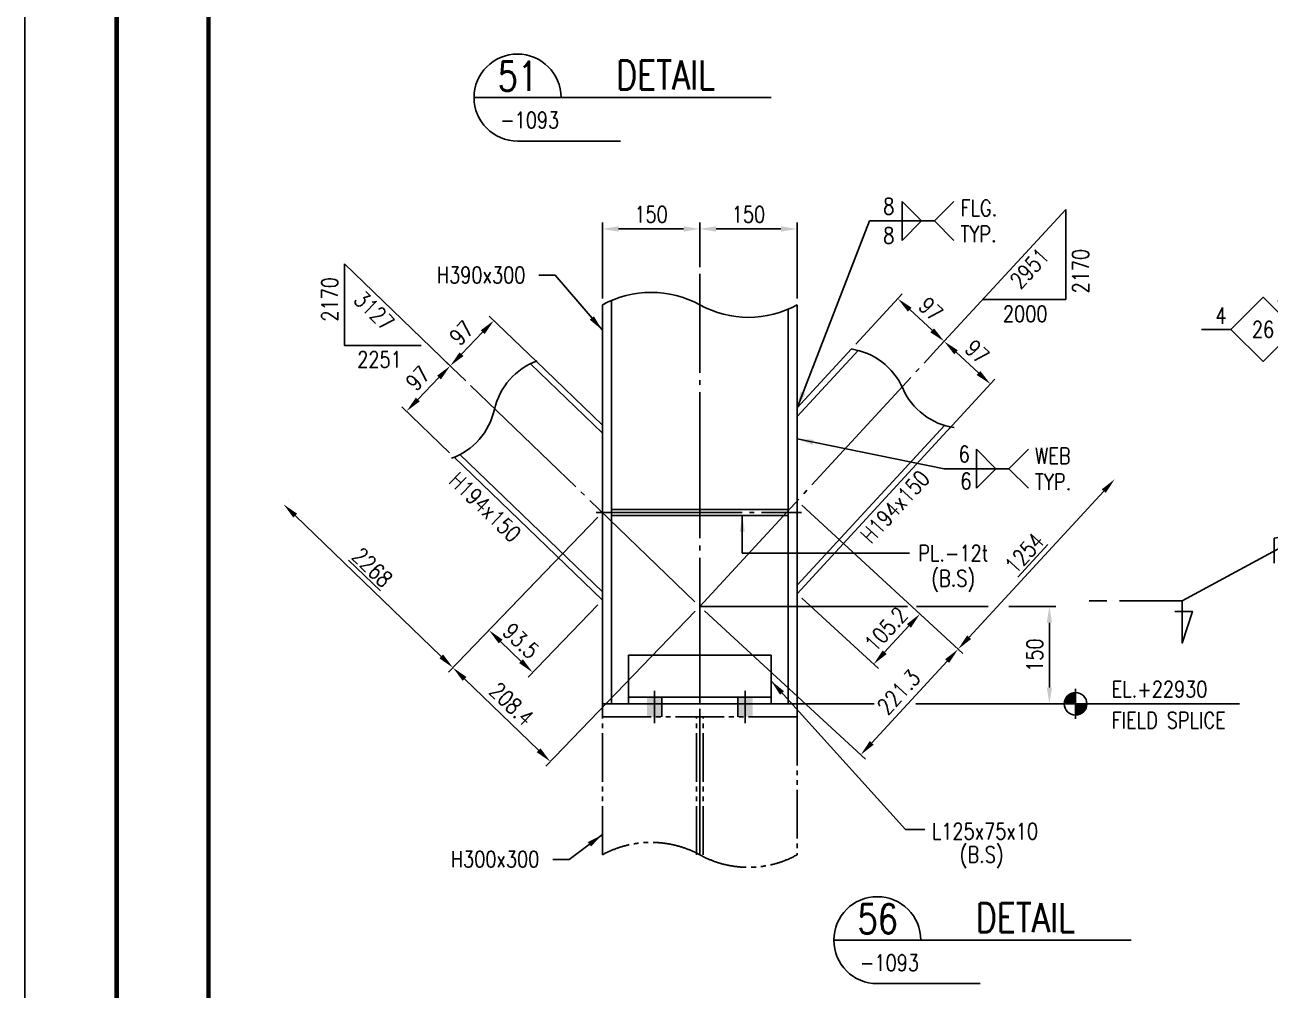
# Model space of a CAD drawing. Header units: millimetres. Extents: x 0 to 232280, y -26939 to 23794.
# Drawn here: x 108861 to 116535, y -15558 to -9610 of the extents above; entities that cross this region are included whole.
import ezdxf
from ezdxf.enums import TextEntityAlignment as Align

# ---------------------------------------------------------------- set-up
doc = ezdxf.new("R2010")
doc.units = ezdxf.units.MM
doc.header["$LTSCALE"] = 30
for name, pattern in [('JNK-CENTER', [34, 30, -1.5, 1, -1.5]), ('JNK-HIDDEN', [3, 2, -1]), ('JNK-PHANTOM', [15, 10, -1, 1, -1, 1, -1])]:
    doc.linetypes.add(name, pattern=pattern)
for name, color, linetype in [('CEN-R', 1, 'JNK-CENTER'), ('CON-C', 4, 'Continuous'), ('CON-G', 3, 'Continuous'), ('CON-W', 7, 'Continuous'), ('CON-Y', 2, 'Continuous'), ('Dim-W', 7, 'Continuous'), ('HID-Y', 2, 'JNK-HIDDEN'), ('PHA-M', 6, 'JNK-PHANTOM'), ('STL-OBJT', 7, 'Continuous'), ('TXT-Y', 2, 'Continuous')]:
    doc.layers.add(name, color=color, linetype=linetype)
doc.styles.add('ROMANS', font='ROMANS.shx', dxfattribs={"width": 0.8})
doc.styles.add('SIMPLEX', font='simplex.shx', dxfattribs={"width": 0.8})
doc.dimstyles.new('DIM40x4', dxfattribs={"dimscale": 40, "dimtxt": 2.5, "dimasz": 2.5, "dimexe": 1, "dimexo": 1, "dimgap": 1, "dimtad": 1, "dimdec": 1, "dimlfac": 0.25, "dimdsep": 46, "dimtxsty": 'SIMPLEX', "dimcen": 2.5, "dimclrd": 7, "dimclre": 7, "dimclrt": 2, "dimadec": 1, "dimazin": 2, "dimtfac": 1, "dimtdec": 1, "dimtmove": 2, "dimatfit": 3, "dimfxl": 1, "dimtfill": 1, "dimtolj": 1, "dimtzin": 0, "dimarcsym": 1})

# ---------------------------------------------------------------- blocks, each defined once
blk = doc.blocks.new('TITLE')
at = {"color": 7}
blk.add_line((0, 0), (0, 594.85), dxfattribs=at)
at = {"color": 7, "const_width": 0.707}
for points in [[(14.15, 577.17), (14.15, 17.68)], [(28.29, 17.68), (28.29, 577.52)]]:
    blk.add_lwpolyline(points, dxfattribs=at)
blk = doc.blocks.new('SECTITLE')
at = {"layer": 'CON-G'}
for p, q in [((-1.7, 0), (44.1, 0)), ((5, -6.7), (20.86, -6.7))]:
    blk.add_line(p, q, dxfattribs=at)
blk.add_arc((5, 0), 6.7, 0, 270, dxfattribs=at)
at = {"layer": 'CON-C', "style": 'SIMPLEX', "width": 0.8}
for tag, p in [('A', (5.06, 1.04)), ('ELEVATION', (27.83, 1.22))]:
    blk.add_attdef(tag, text='', height=4.5, dxfattribs=at).set_placement(p, align=Align.CENTER)
at = {"layer": 'CON-Y', "style": 'SIMPLEX', "width": 0.8}
blk.add_attdef('SCALE', text='', height=2.5, dxfattribs=at).set_placement((44.9, -3.72), align=Align.RIGHT)
blk.add_attdef('H0000-0000', (1.54, -4.72), '', height=2.5, dxfattribs=at)
blk = doc.blocks.new('A$C07F72FA7')
at = {"layer": 'CON-W'}
h = blk.add_hatch(color=256, dxfattribs=at)
h.paths.add_polyline_path([(51.5, -65), (40, -65), (40, -75), (51.5, -75)])
h.paths.add_polyline_path([(51.5, -75), (40, -75), (40, -95), (51.5, -95)])
h.paths.add_polyline_path([(40, -75), (28.5, -75), (28.5, -95), (40, -95)])
h.paths.add_polyline_path([(40, -75), (40, -65), (28.5, -65), (28.5, -75)])
h = blk.add_hatch(color=256, dxfattribs=at)
h.paths.add_polyline_path([(168.5, -65), (180, -65), (180, -75), (168.5, -75)])
h.paths.add_polyline_path([(168.5, -75), (180, -75), (180, -95), (168.5, -95)])
h.paths.add_polyline_path([(180, -75), (191.5, -75), (191.5, -95), (180, -95)])
h.paths.add_polyline_path([(180, -75), (180, -65), (191.5, -65), (191.5, -75)])
at = {"layer": 'CEN-R'}
for p, q in [((40, -55), (40, -105)), ((180, -55), (180, -105))]:
    blk.add_line(p, q, dxfattribs=at)
at = {"layer": 'CON-G'}
for p, q in [((0, -75), (0, 0)), ((110, 0), (0, 0)), ((110, 0), (220, 0)), ((220, -75), (220, 0)), ((0, -65), (110, -65)), ((0, -75), (110, -75)), ((220, -65), (110, -65)), ((220, -75), (110, -75))]:
    blk.add_line(p, q, dxfattribs=at)
at = {"layer": 'HID-Y'}
for p, q in [((51.5, -65), (51.5, -95)), ((168.5, -65), (168.5, -95))]:
    blk.add_line(p, q, dxfattribs=at)
blk = doc.blocks.new('SECMARK2')
at = {"layer": 'CON-C'}
blk.add_line((0, 0), (-2.72, 0), dxfattribs=at)
blk.add_lwpolyline([(-4.67, 0), (-14.32, 0), (-14.32, 6.51), (-15.93, 1.64), (-13.23, 1.64)], dxfattribs=at)
at = {"layer": 'CON-C', "style": 'SIMPLEX', "width": 0.8}
blk.add_attdef('TAG', (-12.98, 1.18), '', height=3.5, dxfattribs=at)
blk = doc.blocks.new('*D4000')
at = {"layer": 'DEFPOINTS', "color": 0, "ltscale": 0.5, "transparency": 16777216}
for p in [(113020, -10867.8), (113020, -11144.3), (112420, -11335.4)]:
    blk.add_point(p, dxfattribs=at)
at = {"layer": 'Dim-W', "color": 7, "lineweight": -2, "ltscale": 0.5, "transparency": 16777216}
for p, q in [((112420, -11295.4), (112420, -10827.8)), ((112520, -10867.8), (112920, -10867.8)), ((113020, -11104.3), (113020, -10827.8))]:
    blk.add_line(p, q, dxfattribs=at)
at = {"layer": 'Dim-W', "color": 7, "ltscale": 0.5, "transparency": 16777216}
for points in [[(112520, -10851.2), (112520, -10884.5), (112420, -10867.8)], [(112920, -10851.2), (112920, -10884.5), (113020, -10867.8)]]:
    blk.add_solid(points, dxfattribs=at)
at = {"layer": 'Dim-W', "color": 2, "ltscale": 0.5, "transparency": 16777216, "insert": (112720, -10777.8), "char_height": 100, "attachment_point": 5, "style": 'SIMPLEX', "bg_fill": 3, "box_fill_scale": 1.1, "bg_fill_color": 256, "bg_fill_true_color": 13158600, "bg_fill_transparency": 0}
blk.add_mtext('\\A1;150', dxfattribs=at)
blk = doc.blocks.new('*D4001')
at = {"layer": 'DEFPOINTS', "color": 0, "ltscale": 0.5, "transparency": 16777216}
for p in [(113020, -10867.8), (113020, -11144.3), (113620, -11335.4)]:
    blk.add_point(p, dxfattribs=at)
at = {"layer": 'Dim-W', "color": 7, "lineweight": -2, "ltscale": 0.5, "transparency": 16777216}
for p, q in [((113020, -11104.3), (113020, -10827.8)), ((113520, -10867.8), (113120, -10867.8)), ((113620, -11295.4), (113620, -10827.8))]:
    blk.add_line(p, q, dxfattribs=at)
at = {"layer": 'Dim-W', "color": 7, "ltscale": 0.5, "transparency": 16777216}
for points in [[(113120, -10851.2), (113120, -10884.5), (113020, -10867.8)], [(113520, -10851.2), (113520, -10884.5), (113620, -10867.8)]]:
    blk.add_solid(points, dxfattribs=at)
at = {"layer": 'Dim-W', "color": 2, "ltscale": 0.5, "transparency": 16777216, "insert": (113320, -10777.8), "char_height": 100, "attachment_point": 5, "style": 'SIMPLEX', "bg_fill": 3, "box_fill_scale": 1.1, "bg_fill_color": 256, "bg_fill_true_color": 13158600, "bg_fill_transparency": 0}
blk.add_mtext('\\A1;150', dxfattribs=at)
blk = doc.blocks.new('*D4002')
at = {"layer": 'DEFPOINTS', "color": 0, "ltscale": 0.5, "transparency": 16777216}
for p in [(113620, -12543.1), (113020, -13194.1), (114612.1, -13457.4)]:
    blk.add_point(p, dxfattribs=at)
at = {"layer": 'Dim-W', "color": 7, "lineweight": -2, "ltscale": 0.5, "transparency": 16777216}
for p, q in [((113649.4, -12570.2), (114641.5, -13484.5)), ((113049.4, -13221.2), (114041.5, -14135.5)), ((114079.8, -14034.8), (114544.3, -13530.9))]:
    blk.add_line(p, q, dxfattribs=at)
at = {"layer": 'Dim-W', "color": 7, "ltscale": 0.5, "transparency": 16777216}
for points in [[(114532, -13519.6), (114556.5, -13542.2), (114612.1, -13457.4)], [(114067.6, -14023.5), (114092.1, -14046.1), (114012.1, -14108.4)]]:
    blk.add_solid(points, dxfattribs=at)
at = {"layer": 'Dim-W', "color": 2, "ltscale": 0.5, "transparency": 16777216, "insert": (114245.9, -13721.9), "char_height": 100, "attachment_point": 5, "rotation": 47.33485, "style": 'SIMPLEX', "bg_fill": 3, "box_fill_scale": 1.1, "bg_fill_color": 256, "bg_fill_true_color": 13158600, "bg_fill_transparency": 0}
blk.add_mtext('\\A1;221.3', dxfattribs=at)
blk = doc.blocks.new('*D4003')
at = {"layer": 'DEFPOINTS', "color": 0, "ltscale": 0.5, "transparency": 16777216}
for p in [(115577.3, -12410), (114612.1, -13457.4), (114612.1, -13457.4)]:
    blk.add_point(p, dxfattribs=at)
at = {"layer": 'Dim-W', "color": 7, "lineweight": -2, "ltscale": 0.5, "transparency": 16777216}
blk.add_line((115509.6, -12483.5), (114679.8, -13383.8), dxfattribs=at)
at = {"layer": 'Dim-W', "color": 7, "ltscale": 0.5, "transparency": 16777216}
for points in [[(115497.3, -12472.2), (115521.8, -12494.8), (115577.3, -12410)], [(114667.6, -13372.5), (114692.1, -13395.1), (114612.1, -13457.4)]]:
    blk.add_solid(points, dxfattribs=at)
at = {"layer": 'Dim-W', "color": 2, "ltscale": 0.5, "transparency": 16777216, "insert": (115021.2, -12865.9), "char_height": 100, "attachment_point": 5, "rotation": 47.33485, "style": 'SIMPLEX', "bg_fill": 3, "box_fill_scale": 1.1, "bg_fill_color": 256, "bg_fill_true_color": 13158600, "bg_fill_transparency": 0}
blk.add_mtext('\\A1;\\L1254', dxfattribs=at)
blk = doc.blocks.new('*D4004')
at = {"layer": 'DEFPOINTS', "color": 0, "ltscale": 0.5, "transparency": 16777216}
for p in [(113905.3, -12806), (113620, -13115.6), (114376.7, -13240.5)]:
    blk.add_point(p, dxfattribs=at)
at = {"layer": 'Dim-W', "color": 7, "lineweight": -2, "ltscale": 0.5, "transparency": 16777216}
for p, q in [((113934.7, -12833.1), (114406.2, -13267.6)), ((113649.4, -13142.7), (114120.9, -13577.2)), ((114159.2, -13476.5), (114309, -13314))]:
    blk.add_line(p, q, dxfattribs=at)
at = {"layer": 'Dim-W', "color": 7, "ltscale": 0.5, "transparency": 16777216}
for points in [[(114296.7, -13302.7), (114321.2, -13325.3), (114376.7, -13240.5)], [(114147, -13465.2), (114171.5, -13487.8), (114091.4, -13550.1)]]:
    blk.add_solid(points, dxfattribs=at)
at = {"layer": 'Dim-W', "color": 2, "ltscale": 0.5, "transparency": 16777216, "insert": (114167.9, -13334.3), "char_height": 100, "attachment_point": 5, "rotation": 47.33485, "style": 'SIMPLEX', "bg_fill": 3, "box_fill_scale": 1.1, "bg_fill_color": 256, "bg_fill_true_color": 13158600, "bg_fill_transparency": 0}
blk.add_mtext('\\A1;105.2', dxfattribs=at)
blk = doc.blocks.new('*D4005')
at = {"layer": 'DEFPOINTS', "color": 0, "ltscale": 0.5, "transparency": 16777216}
for p in [(114525.8, -11560.3), (113954.8, -11607.3), (114478.8, -11611.2)]:
    blk.add_point(p, dxfattribs=at)
at = {"layer": 'Dim-W', "color": 7, "lineweight": -2, "ltscale": 0.5, "transparency": 16777216}
for p, q in [((113981.9, -11577.8), (114267.6, -11267.9)), ((114314, -11365.1), (114452.2, -11492.5)), ((114506, -11581.8), (114552.9, -11530.9))]:
    blk.add_line(p, q, dxfattribs=at)
at = {"layer": 'Dim-W', "color": 7, "ltscale": 0.5, "transparency": 16777216}
for points in [[(114325.3, -11352.9), (114302.7, -11377.4), (114240.5, -11297.3)], [(114463.5, -11480.3), (114440.9, -11504.8), (114525.8, -11560.3)]]:
    blk.add_solid(points, dxfattribs=at)
at = {"layer": 'Dim-W', "color": 2, "ltscale": 0.5, "transparency": 16777216, "insert": (114444.1, -11362.6), "char_height": 100, "attachment_point": 5, "rotation": 317.33485, "style": 'SIMPLEX', "bg_fill": 3, "box_fill_scale": 1.1, "bg_fill_color": 256, "bg_fill_true_color": 13158600, "bg_fill_transparency": 0}
blk.add_mtext('\\A1;97', dxfattribs=at)
blk = doc.blocks.new('*D4006')
at = {"layer": 'DEFPOINTS', "color": 0, "ltscale": 0.5, "transparency": 16777216}
for p in [(114525.8, -11560.3), (114478.8, -11611.2), (114525.5, -12133.2)]:
    blk.add_point(p, dxfattribs=at)
at = {"layer": 'Dim-W', "color": 7, "lineweight": -2, "ltscale": 0.5, "transparency": 16777216}
for p, q in [((114506, -11581.8), (114552.9, -11530.9)), ((114737.6, -11755.5), (114599.3, -11628.1)), ((114552.6, -12103.7), (114838.2, -11793.8))]:
    blk.add_line(p, q, dxfattribs=at)
at = {"layer": 'Dim-W', "color": 7, "ltscale": 0.5, "transparency": 16777216}
for points in [[(114610.6, -11615.8), (114588, -11640.3), (114525.8, -11560.3)], [(114748.8, -11743.2), (114726.3, -11767.7), (114811.1, -11823.2)]]:
    blk.add_solid(points, dxfattribs=at)
at = {"layer": 'Dim-W', "color": 2, "ltscale": 0.5, "transparency": 16777216, "insert": (114729.4, -11625.6), "char_height": 100, "attachment_point": 5, "rotation": 317.33485, "style": 'SIMPLEX', "bg_fill": 3, "box_fill_scale": 1.1, "bg_fill_color": 256, "bg_fill_true_color": 13158600, "bg_fill_transparency": 0}
blk.add_mtext('\\A1;97', dxfattribs=at)
blk = doc.blocks.new('*D4007')
at = {"layer": 'DEFPOINTS', "color": 0, "ltscale": 0.5, "transparency": 16777216}
for p in [(112420, -12615.6), (112420, -13154.6), (111990.1, -13600.5)]:
    blk.add_point(p, dxfattribs=at)
at = {"layer": 'Dim-W', "color": 7, "lineweight": -2, "ltscale": 0.5, "transparency": 16777216}
for p, q in [((112392.3, -12644.4), (111693.1, -13369.7)), ((112392.3, -13183.4), (111962.4, -13629.3)), ((111792.8, -13410.3), (111918.1, -13531.1))]:
    blk.add_line(p, q, dxfattribs=at)
at = {"layer": 'Dim-W', "color": 7, "ltscale": 0.5, "transparency": 16777216}
for points in [[(111804.4, -13398.3), (111781.3, -13422.3), (111720.8, -13340.9)], [(111929.7, -13519.1), (111906.6, -13543.1), (111990.1, -13600.5)]]:
    blk.add_solid(points, dxfattribs=at)
at = {"layer": 'Dim-W', "color": 2, "ltscale": 0.5, "transparency": 16777216, "insert": (111917.9, -13405.9), "char_height": 100, "attachment_point": 5, "rotation": 316.04929, "style": 'SIMPLEX', "bg_fill": 3, "box_fill_scale": 1.1, "bg_fill_color": 256, "bg_fill_true_color": 13158600, "bg_fill_transparency": 0}
blk.add_mtext('\\A1;93.5', dxfattribs=at)
blk = doc.blocks.new('*D4008')
at = {"layer": 'DEFPOINTS', "color": 0, "ltscale": 0.5, "transparency": 16777216}
for p in [(112420, -12615.6), (113020, -13194.1), (111498.7, -13571.3)]:
    blk.add_point(p, dxfattribs=at)
at = {"layer": 'Dim-W', "color": 7, "lineweight": -2, "ltscale": 0.5, "transparency": 16777216}
for p, q in [((112392.3, -12644.4), (111471, -13600.1)), ((112992.3, -13222.9), (112071, -14178.5)), ((112026.7, -14080.3), (111570.7, -13640.7))]:
    blk.add_line(p, q, dxfattribs=at)
at = {"layer": 'Dim-W', "color": 7, "ltscale": 0.5, "transparency": 16777216}
for points in [[(111582.3, -13628.7), (111559.2, -13652.7), (111498.7, -13571.3)], [(112038.3, -14068.3), (112015.2, -14092.3), (112098.7, -14149.7)]]:
    blk.add_solid(points, dxfattribs=at)
at = {"layer": 'Dim-W', "color": 2, "ltscale": 0.5, "transparency": 16777216, "insert": (111861.2, -13795.7), "char_height": 100, "attachment_point": 5, "rotation": 316.04929, "style": 'SIMPLEX', "bg_fill": 3, "box_fill_scale": 1.1, "bg_fill_color": 256, "bg_fill_true_color": 13158600, "bg_fill_transparency": 0}
blk.add_mtext('\\A1;208.4', dxfattribs=at)
blk = doc.blocks.new('*D4009')
at = {"layer": 'DEFPOINTS', "color": 0, "ltscale": 0.5, "transparency": 16777216}
for p in [(110454.9, -12565), (111498.7, -13571.3), (111498.7, -13571.3)]:
    blk.add_point(p, dxfattribs=at)
at = {"layer": 'Dim-W', "color": 7, "lineweight": -2, "ltscale": 0.5, "transparency": 16777216}
for p, q in [((110482.7, -12536.2), (110482.7, -12536.2)), ((110526.9, -12634.4), (111426.7, -13501.9)), ((111526.5, -13542.5), (111526.5, -13542.5))]:
    blk.add_line(p, q, dxfattribs=at)
at = {"layer": 'Dim-W', "color": 7, "ltscale": 0.5, "transparency": 16777216}
for points in [[(110538.5, -12622.4), (110515.4, -12646.4), (110454.9, -12565)], [(111438.3, -13489.9), (111415.2, -13513.9), (111498.7, -13571.3)]]:
    blk.add_solid(points, dxfattribs=at)
at = {"layer": 'Dim-W', "color": 2, "ltscale": 0.5, "transparency": 16777216, "insert": (111001.8, -12953.3), "char_height": 100, "attachment_point": 5, "rotation": 316.04929, "style": 'SIMPLEX', "bg_fill": 3, "box_fill_scale": 1.1, "bg_fill_color": 256, "bg_fill_true_color": 13158600, "bg_fill_transparency": 0}
blk.add_mtext('\\A1;\\L2268', dxfattribs=at)
blk = doc.blocks.new('*D3973')
at = {"layer": 'DEFPOINTS', "color": 0, "ltscale": 0.5, "transparency": 16777216}
for p in [(111482.2, -11711.5), (111607.5, -11832.4), (111507.1, -12274.5)]:
    blk.add_point(p, dxfattribs=at)
at = {"layer": 'Dim-W', "color": 7, "lineweight": -2, "ltscale": 0.5, "transparency": 16777216}
for p, q in [((111578.7, -11804.6), (111453.4, -11683.8)), ((111282.3, -11918.9), (111412.8, -11783.5)), ((111478.3, -12246.7), (111184.1, -11963.1))]:
    blk.add_line(p, q, dxfattribs=at)
at = {"layer": 'Dim-W', "color": 7, "ltscale": 0.5, "transparency": 16777216}
for points in [[(111400.8, -11772), (111424.8, -11795.1), (111482.2, -11711.5)], [(111270.3, -11907.3), (111294.3, -11930.4), (111212.9, -11990.9)]]:
    blk.add_solid(points, dxfattribs=at)
at = {"layer": 'Dim-W', "color": 2, "ltscale": 0.5, "transparency": 16777216, "insert": (111282.7, -11788.7), "char_height": 100, "attachment_point": 5, "rotation": 46.04929, "style": 'SIMPLEX', "bg_fill": 3, "box_fill_scale": 1.1, "bg_fill_color": 256, "bg_fill_true_color": 13158600, "bg_fill_transparency": 0}
blk.add_mtext('\\A1;97', dxfattribs=at)
blk = doc.blocks.new('*D3974')
at = {"layer": 'DEFPOINTS', "color": 0, "ltscale": 0.5, "transparency": 16777216}
for p in [(111482.2, -11711.5), (112045.6, -11715.8), (111607.5, -11832.4)]:
    blk.add_point(p, dxfattribs=at)
at = {"layer": 'Dim-W', "color": 7, "lineweight": -2, "ltscale": 0.5, "transparency": 16777216}
for p, q in [((112016.9, -11688.1), (111722.6, -11404.4)), ((111682, -11504.2), (111551.6, -11639.5)), ((111578.7, -11804.6), (111453.4, -11683.8))]:
    blk.add_line(p, q, dxfattribs=at)
at = {"layer": 'Dim-W', "color": 7, "ltscale": 0.5, "transparency": 16777216}
for points in [[(111670, -11492.6), (111694, -11515.8), (111751.4, -11432.2)], [(111539.6, -11628), (111563.6, -11651.1), (111482.2, -11711.5)]]:
    blk.add_solid(points, dxfattribs=at)
at = {"layer": 'Dim-W', "color": 2, "ltscale": 0.5, "transparency": 16777216, "insert": (111552, -11509.4), "char_height": 100, "attachment_point": 5, "rotation": 46.04929, "style": 'SIMPLEX', "bg_fill": 3, "box_fill_scale": 1.1, "bg_fill_color": 256, "bg_fill_true_color": 13158600, "bg_fill_transparency": 0}
blk.add_mtext('\\A1;97', dxfattribs=at)
blk = doc.blocks.new('A$C313649E1')
at = {"layer": 'CEN-R'}
blk.add_line((0, -930.4), (0, 0), dxfattribs=at)
at = {"layer": 'PHA-M'}
for p, q in [((-600, -80), (-600, 0)), ((-600, 0), (600, 0)), ((600, 0), (600, -80)), ((600, -80), (-600, -80)), ((-600, -930.4), (-600, -80)), ((-20, -930.4), (-20, -80)), ((20, -930.4), (20, -80)), ((600, -80), (600, -930.4))]:
    blk.add_line(p, q, dxfattribs=at)
blk.add_lwpolyline([(-600, -930.4, -0.255089), (0, -930.4, 0.257929), (600, -930.4)], format="xyb", dxfattribs=at)
blk = doc.blocks.new('FS-MARK')
h = blk.add_hatch(color=256)
edge = h.paths.add_edge_path()
edge.add_arc((0, 0), 1.75, 90, 180)
edge.add_line((-1.75, 0), (0, 0))
edge.add_line((0, 0), (0, 1.75))
h = blk.add_hatch(color=256)
edge = h.paths.add_edge_path()
edge.add_line((0, 0), (0, -1.75))
edge.add_arc((0, 0), 1.75, 270, 360)
edge.add_line((1.75, 0), (0, 0))
for p, q in [((0, 2.33), (0, -2.33)), ((2.33, 0), (-2.33, 0))]:
    blk.add_line(p, q)
blk.add_circle((0, 0), 1.75)
at = {"layer": 'CON-Y', "style": 'SIMPLEX', "width": 0.8}
blk.add_attdef('F.S.', (3.19, 1), '', height=2.5, dxfattribs=at)
blk = doc.blocks.new('BOLTHOLE')
at = {"layer": 'CON-W'}
blk.add_line((25.7, 0), (9.9, 0), dxfattribs=at)
blk.add_lwpolyline([(0, 0), (4.95, 4.95), (9.9, 0), (4.95, -4.95)], close=True, dxfattribs=at)
at = {"layer": 'CON-Y', "style": 'SIMPLEX', "width": 0.8}
for s, p in [('%%C', (8.81, 3.12)), ("HL's FOR", (24.37, 0.9))]:
    blk.add_text(s, height=2.5, dxfattribs=at).set_placement(p, align=Align.RIGHT)
blk.add_attdef('4', text='', height=2.5, dxfattribs=at).set_placement((-0.69, 0.87), align=Align.RIGHT)
blk.add_attdef('22', text='', height=2.5, dxfattribs=at).set_placement((4.95, 0), align=Align.MIDDLE_CENTER)
blk = doc.blocks.new('*D3977')
at = {"layer": 'DEFPOINTS', "color": 0, "ltscale": 0.5, "transparency": 16777216}
for p in [(114884.3, -13194.1), (115174.8, -13194.1), (114351.3, -13794.1)]:
    blk.add_point(p, dxfattribs=at)
at = {"layer": 'Dim-W', "color": 7, "lineweight": -2, "ltscale": 0.5, "transparency": 16777216}
for p, q in [((114924.3, -13194.1), (115214.8, -13194.1)), ((115174.8, -13694.1), (115174.8, -13294.1)), ((114391.3, -13794.1), (115214.8, -13794.1))]:
    blk.add_line(p, q, dxfattribs=at)
at = {"layer": 'Dim-W', "color": 7, "ltscale": 0.5, "transparency": 16777216}
for points in [[(115158.1, -13294.1), (115191.4, -13294.1), (115174.8, -13194.1)], [(115158.1, -13694.1), (115191.4, -13694.1), (115174.8, -13794.1)]]:
    blk.add_solid(points, dxfattribs=at)
at = {"layer": 'Dim-W', "color": 2, "ltscale": 0.5, "transparency": 16777216, "insert": (115084.8, -13494.1), "char_height": 100, "attachment_point": 5, "rotation": 90, "style": 'SIMPLEX', "bg_fill": 3, "box_fill_scale": 1.1, "bg_fill_color": 256, "bg_fill_true_color": 13158600, "bg_fill_transparency": 0}
blk.add_mtext('\\A1;150', dxfattribs=at)

msp = doc.modelspace()

# ---------------------------------------------------------------- linework, layer by layer
for p, q in [((114266.27, -10818.22), (114266.27, -10698.22)), ((114266.27, -10698.22), (114386.27, -10818.22)), ((114266.27, -10818.22), (114266.27, -10938.22)), ((114266.27, -10938.22), (114386.27, -10818.22)), ((114725.37, -12345.33), (114725.37, -12225.33)), ((114725.37, -12225.33), (114845.37, -12345.33))]:
    msp.add_line(p, q)
at = {"layer": 'CEN-R'}
for p, q in [((113020.01, -13794.06), (113020.01, -11144.29)), ((113020.01, -13194.06), (114478.84, -11611.21)), ((111607.52, -11832.38), (113020.01, -13194.06))]:
    msp.add_line(p, q, dxfattribs=at)
at = {"layer": 'CON-C'}
msp.add_lwpolyline([(115991.87, -13159.4), (116779.3, -12735.24), (116560.06, -12774.32), (116560.06, -12927.21)], dxfattribs=at)
at = {"layer": 'CON-G'}
for p, q in [((112420.01, -13794.06), (112420.01, -11335.44)), ((112476.01, -13794.06), (112476.01, -11308.4)), ((113620.01, -13794.06), (113620.01, -11335.44)), ((113564.01, -13794.06), (113564.01, -11362.81)), ((113954.84, -11607.25), (113620.01, -11970.54)), ((113995.82, -11615.91), (113620.01, -12023.66)), ((112420.01, -12126.72), (111975.96, -11698.64)), ((112420.01, -12076.71), (112011.61, -11683)), ((114527.2, -12078.14), (113620.01, -13062.45)), ((114566.85, -12088.24), (113620.01, -13115.57)), ((112420.01, -13154.58), (111507.07, -12274.48)), ((112420.01, -13104.58), (111542.06, -12258.21)), ((112420.01, -13794.06), (113620.01, -13794.06))]:
    msp.add_line(p, q, dxfattribs=at)
at = {"layer": 'CON-W'}
for p, q in [((114586.27, -10698.22), (114466.27, -10818.22)), ((114066.27, -10818.22), (114466.27, -10818.22)), ((114466.27, -10818.22), (114586.27, -10938.22)), ((112128.83, -11153.27), (112028.83, -11153.27)), ((116293.42, -11486.54), (116112.23, -11486.54)), ((115045.37, -12225.33), (114925.37, -12345.33)), ((114525.37, -12345.33), (114925.37, -12345.33)), ((114287.41, -14568.2), (114406.71, -14568.2)), ((112214.57, -14753.05), (112114.57, -14753.05))]:
    msp.add_line(p, q, dxfattribs=at)
for points in [[(112420.01, -11335.44, -0.2550891), (113020.01, -11335.44, 0.2579286), (113620.01, -11335.44)], [(113952.42, -11606.87, -0.2550891), (114270.47, -11849.46, 0.2579286), (114588.52, -12092.04)], [(112018.36, -11680.46, 0.2550891), (111754.14, -11980.77, -0.2579286), (111489.91, -12281.08)]]:
    msp.add_lwpolyline(points, format="xyb", dxfattribs=at)
at = {"layer": 'Dim-W', "ltscale": 0.5}
for p, q in [((115275.32, -10747.03), (114478.84, -11611.21)), ((115275.32, -11301.95), (115275.32, -10747.03)), ((111542.86, -11770.04), (110830.59, -11083.4)), ((114764.61, -11301.95), (115275.32, -11301.95))]:
    msp.add_line(p, q, dxfattribs=at)
msp.add_lwpolyline([(110830.59, -11083.4), (110830.59, -11586.16), (111302.03, -11586.16)], dxfattribs=at)

# ---------------------------------------------------------------- block references
at = {"linetype": 'ByBlock', "xscale": 39.99999999599994, "yscale": 39.99999999599994, "zscale": 39.99999999599994}
msp.add_blockref('TITLE', (108860.97, -26898.29), dxfattribs=at)
at = {"xscale": 40, "yscale": 40, "zscale": 40}
msp.add_blockref('BOLTHOLE', (116293.42, -11486.54), dxfattribs=at).add_auto_attribs({'4': '4', '22': '26'})
at = {"layer": 'CON-W'}
ref = msp.add_blockref('SECTITLE', (111696.83, -10058.17), dxfattribs=dict(at, xscale=40, yscale=40, zscale=40))
ref.add_attrib('H0000-0000', '-1093', (111790.03, -10246.97), dxfattribs={"layer": 'CON-Y', "height": 100, "style": 'SIMPLEX', "width": 0.8})
ref.add_attrib('A', '51', dxfattribs={"layer": 'CON-C', "height": 180, "style": 'SIMPLEX', "width": 0.8}).set_placement((111899.23, -10016.57), align=Align.CENTER)
ref.add_attrib('ELEVATION', 'DETAIL', dxfattribs={"layer": 'CON-C', "height": 180, "style": 'SIMPLEX', "width": 0.8}).set_placement((112810.03, -10009.37), align=Align.CENTER)
ref = msp.add_blockref('SECTITLE', (113913.98, -15250.62), dxfattribs=dict(at, xscale=40, yscale=40, zscale=40))
ref.add_attrib('H0000-0000', '-1093', (114007.18, -15439.42), dxfattribs={"layer": 'CON-Y', "height": 100, "style": 'SIMPLEX', "width": 0.8})
ref.add_attrib('A', '56', dxfattribs={"layer": 'CON-C', "height": 180, "style": 'SIMPLEX', "width": 0.8}).set_placement((114116.38, -15209.02), align=Align.CENTER)
ref.add_attrib('ELEVATION', 'DETAIL', dxfattribs={"layer": 'CON-C', "height": 180, "style": 'SIMPLEX', "width": 0.8}).set_placement((115027.18, -15201.82), align=Align.CENTER)
at = {"layer": 'Dim-W', "ltscale": 0.5, "xscale": -4, "yscale": 4, "zscale": 4}
msp.add_blockref('A$C07F72FA7', (113460.01, -13494.06), dxfattribs=at)
at = {"layer": 'STL-OBJT', "xscale": 40, "yscale": 40, "zscale": 40, "rotation": 180}
msp.add_blockref('SECMARK2', (115419.2, -13159.4), dxfattribs=at)
at = {"layer": 'STL-OBJT', "xscale": 40, "yscale": 40, "zscale": 40}
msp.add_blockref('FS-MARK', (115335.71, -13794.06), dxfattribs=at)

# ---------------------------------------------------------------- texts
at = {"layer": 'CON-W', "color": 2, "style": 'SIMPLEX', "width": 0.8}
for s, p in [('8', (114150.47, -10778.22)), ('8', (114150.47, -10958.22)), ('H390x300', (111400.18, -11201.62)), ('6', (114615.37, -12305.33)), ('H300x300', (111485.92, -14801.4))]:
    msp.add_text(s, height=100, dxfattribs=at).set_placement(p)
at = {"layer": 'CON-Y', "style": 'SIMPLEX', "width": 0.8}
for p in [(115416.73, -11265.17), (110789.32, -11439.17)]:
    msp.add_text('2170', height=100, rotation=90, dxfattribs=at).set_placement(p)
for s, p in [('2000', (114888.44, -11440.65)), ('2251', (110909.17, -11722.57))]:
    msp.add_text(s, height=100, dxfattribs=at).set_placement(p)
msp.add_text('L125x75x10', height=100, dxfattribs=at).set_placement((114777.57, -14629.75), align=Align.CENTER)
at = {"layer": 'Dim-W', "color": 2, "style": 'SIMPLEX', "width": 0.8}
msp.add_text('2951', height=100, rotation=47.334855, dxfattribs=at).set_placement((114996.32, -11244.95))
at = {"layer": 'TXT-Y', "width": 0.8}
for s, style, p in [('FLG.', 'SIMPLEX', (114626.7, -10739.02)), ('TYP.', 'SIMPLEX', (114626.7, -10899.02)), ('WEB', 'SIMPLEX', (115085.8, -12266.13)), ('(B.S)', 'ROMANS', (114621.9, -14722.7))]:
    msp.add_text(s, height=100, dxfattribs=dict(at, style=style)).set_placement(p, align=Align.MIDDLE_LEFT)
at = {"layer": 'TXT-Y', "color": 2, "style": 'SIMPLEX', "width": 0.8}
msp.add_text('3127', height=100, rotation=316.049287, dxfattribs=at).set_placement((110880.04, -11313.87))
at = {"layer": 'TXT-Y', "style": 'SIMPLEX', "width": 0.8}
for s, p in [('EL.+22930', (115558.75, -13754.06)), ('FIELD SPLICE', (115558.75, -13945.69))]:
    msp.add_text(s, height=100, dxfattribs=at).set_placement(p)

# ---------------------------------------------------------------- leaders
at = {"layer": 'CON-W'}
for points in [[(113620.01, -11970.54), (114066.27, -10818.22)], [(113620.01, -12162.22), (114525.37, -12345.33)]]:
    msp.add_leader(points, dimstyle='DIM40x4', dxfattribs=at)
at = {"layer": 'STL-OBJT'}
msp.add_leader([(112420.01, -14600.33), (112214.57, -14753.05)], dimstyle='DIM40x4', dxfattribs=at)

# ---------------------------------------------------------------- next in the draw order: dimensions: what is measured, and where the dimension line sits
at = {"layer": 'Dim-W', "ltscale": 0.5}
dim = msp.add_linear_dim(base=(113020.01, -10867.84), p1=(112420.01, -11335.44), p2=(113020.01, -11144.29), dimstyle='DIM40x4', dxfattribs=at)
dim.commit()
dim.dimension.update_dxf_attribs({"geometry": '*D4000', "text_midpoint": (112720.01, -10777.84)})
for base, p1, p2, angle, picture, middle in [((114525.78, -11560.29), (113954.84, -11607.25), (114478.84, -11611.21), 317.334855, '*D4005', (114444.12, -11362.64)), ((111482.16, -11711.53), (111507.07, -12274.48), (111607.52, -11832.38), 46.049287, '*D3973', (111282.72, -11788.73)), ((114612.05, -13457.36), (113020.01, -13194.06), (113620.01, -12543.06), 47.334854, '*D4002', (114245.87, -13721.87)), ((111990.12, -13600.52), (112420.01, -12615.65), (112420.01, -13154.58), 316.049287, '*D4007', (111917.94, -13405.92))]:
    dim = msp.add_linear_dim(base=base, p1=p1, p2=p2, angle=angle, dimstyle='DIM40x4', dxfattribs=at)
    dim.commit()
    dim.dimension.update_dxf_attribs({"geometry": picture, "text_midpoint": middle})

# ---------------------------------------------------------------- next in the draw order: linework, layer by layer
for p, q in [((113620.01, -13794.06), (114093.86, -13794.06)), ((114351.33, -13794.06), (116346.32, -13794.06))]:
    msp.add_line(p, q, dxfattribs=at)

# ---------------------------------------------------------------- next in the draw order: dimensions: what is measured, and where the dimension line sits
for base, p1, p2, angle, picture, middle in [((113020.01, -10867.84), (113620.01, -11335.44), (113020.01, -11144.29), 180, '*D4001', (113320.01, -10777.84)), ((111482.16, -11711.53), (112045.65, -11715.81), (111607.52, -11832.38), 226.049287, '*D3974', (111552, -11509.39)), ((114525.78, -11560.29), (114525.45, -12133.16), (114478.84, -11611.21), 137.334855, '*D4006', (114729.42, -11625.59)), ((111498.74, -13571.3), (113020.01, -13194.06), (112420.01, -12615.65), 316.049287, '*D4008', (111861.21, -13795.71)), ((114376.75, -13240.5), (113620.01, -13115.57), (113905.32, -12806.01), 47.334854, '*D4004', (114167.91, -13334.28))]:
    dim = msp.add_linear_dim(base=base, p1=p1, p2=p2, angle=angle, dimstyle='DIM40x4', dxfattribs=at)
    dim.commit()
    dim.dimension.update_dxf_attribs({"geometry": picture, "text_midpoint": middle})
dim = msp.add_linear_dim(base=(114612.05, -13457.36), p1=(115577.35, -12410), p2=(114612.05, -13457.36), angle=47.334854, text='%%U1254', dimstyle='DIM40x4', dxfattribs=at)
dim.commit()
dim.dimension.update_dxf_attribs({"geometry": '*D4003', "text_midpoint": (115021.17, -12865.91)})

# ---------------------------------------------------------------- next in the draw order: leaders
at = {"layer": 'CON-W'}
for points in [[(113281.78, -12633.65), (113281.78, -12865.95)], [(113460.01, -13653.19), (114287.41, -14568.2)]]:
    msp.add_leader(points, dimstyle='DIM40x4', dxfattribs=at)
at = {"layer": 'STL-OBJT'}
msp.add_leader([(112420.01, -11492.31), (112128.83, -11153.27)], dimstyle='DIM40x4', dxfattribs=at)

# ---------------------------------------------------------------- next in the draw order: linework, layer by layer
for p, q in [((114725.37, -12345.33), (114725.37, -12465.33)), ((114725.37, -12465.33), (114845.37, -12345.33))]:
    msp.add_line(p, q)
at = {"layer": 'CEN-R'}
msp.add_line((112380.69, -12615.65), (113647.79, -12615.65), dxfattribs=at)
at = {"layer": 'CON-G'}
for p, q in [((112476.01, -12597.65), (113564.01, -12597.65)), ((112476.01, -12633.65), (113564.01, -12633.65))]:
    msp.add_line(p, q, dxfattribs=at)
at = {"layer": 'CON-W'}
for p, q in [((114925.37, -12345.33), (115045.37, -12465.33)), ((114312.53, -12865.95), (113281.78, -12865.95))]:
    msp.add_line(p, q, dxfattribs=at)
at = {"layer": 'Dim-W', "ltscale": 0.5}
for p, q in [((113020.01, -13194.06), (114300.07, -13194.06)), ((114354.87, -13194.06), (114796.6, -13194.06))]:
    msp.add_line(p, q, dxfattribs=at)

# ---------------------------------------------------------------- next in the draw order: block references
msp.add_blockref('A$C313649E1', (113020.01, -13794.06), dxfattribs=at)

# ---------------------------------------------------------------- next in the draw order: texts
at = {"layer": 'CON-W', "color": 2, "style": 'SIMPLEX', "width": 0.8}
msp.add_text('6', height=100, dxfattribs=at).set_placement((114626.38, -12471.72))
at = {"layer": 'CON-Y', "style": 'SIMPLEX', "width": 0.8}
for s, p in [('PL.-12t', (114582.55, -12915.89)), ('(B.S)', (114582.05, -13070.89))]:
    msp.add_text(s, height=100, dxfattribs=at).set_placement(p, align=Align.CENTER)
at = {"layer": 'Dim-W', "color": 2, "style": 'SIMPLEX', "width": 0.8}
msp.add_text('H194x150', height=100, rotation=47.334854, dxfattribs=at).set_placement((114075.29, -12814.21))
at = {"layer": 'TXT-Y', "style": 'SIMPLEX', "width": 0.8}
msp.add_text('TYP.', height=100, dxfattribs=at).set_placement((115085.8, -12426.13), align=Align.MIDDLE_LEFT)

# ---------------------------------------------------------------- next in the draw order: dimensions: what is measured, and where the dimension line sits
at = {"layer": 'Dim-W', "ltscale": 0.5}
dim = msp.add_linear_dim(base=(111498.74, -13571.3), p1=(110454.93, -12565.03), p2=(111498.74, -13571.3), angle=316.049287, text='%%U2268', dimstyle='DIM40x4', dxfattribs=at)
dim.commit()
dim.dimension.update_dxf_attribs({"geometry": '*D4009', "text_midpoint": (111001.77, -12953.3), "dimtype": 160})

# ---------------------------------------------------------------- next in the draw order: texts
at = {"layer": 'Dim-W', "color": 2, "style": 'SIMPLEX', "width": 0.8}
msp.add_text('H194x150', height=100, rotation=316.049287, dxfattribs=at).set_placement((111466.11, -12428.13))

# ---------------------------------------------------------------- next in the draw order: dimensions: what is measured, and where the dimension line sits
at = {"layer": 'Dim-W', "ltscale": 0.5}
dim = msp.add_linear_dim(base=(115174.77, -13194.06), p1=(114351.33, -13794.06), p2=(114884.26, -13194.06), angle=90, dimstyle='DIM40x4', dxfattribs=at)
dim.commit()
dim.dimension.update_dxf_attribs({"geometry": '*D3977', "text_midpoint": (115084.77, -13494.06)})

doc.saveas('drawing.dxf')
